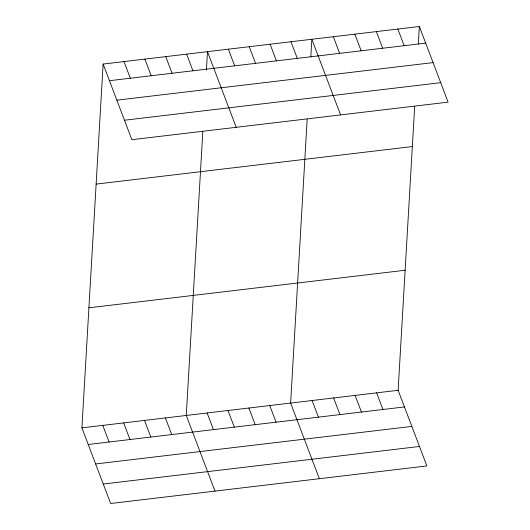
<?xml version="1.0" encoding="UTF-8"?>
<svg xmlns="http://www.w3.org/2000/svg" width="530" height="530" viewBox="0 0 530 530"><rect width="100%" height="100%" fill="white"/><g stroke="black" fill="none" stroke-linecap="round" stroke-linejoin="round"><path stroke-width="0.79" d="M414.685 106.537L398.129 390.299L426.869 465.943L110.644 503.5L81.912 427.856L103.131 64.057L419.356 26.5L448.089 102.144L131.871 139.701L103.131 64.057M202.818 131.698L186.262 415.46L214.994 491.105M206.415 70.073L207.488 51.662L236.221 127.306M307.168 119.303L290.619 403.065L319.351 478.709M310.812 56.876L311.839 39.273L340.578 114.917M418.329 44.109L419.356 26.5M109.452 80.699L425.676 43.135M116.852 100.17L433.076 62.613M124.47 120.23L440.695 82.673M96.129 184.109L412.353 146.552M88.914 307.804L405.139 270.247M81.912 427.856L398.129 390.299M88.232 444.491L404.45 406.934M95.625 463.962L411.85 426.405M103.244 484.029L419.468 446.472M397.851 29.057L404.171 45.693M376.353 31.608L382.673 48.243M354.848 34.165L361.168 50.8M333.344 36.716L339.664 53.351M290.97 41.751L297.29 58.386M270.101 44.229L276.421 60.864M249.226 46.706L255.546 63.342M376.631 392.849L382.951 409.491M228.357 49.184L234.677 65.826M355.126 395.406L361.447 412.042M333.622 397.957L339.942 414.599M186.613 54.146L192.933 70.781M312.117 400.514L318.437 417.15M165.744 56.624L172.065 73.259M144.875 59.102L151.196 75.737M269.743 405.543L276.064 422.185M124.007 61.579L130.32 78.215M248.875 408.027L255.195 424.662M228.006 410.505L234.326 427.14M207.131 412.983L213.451 429.618M165.393 417.938L171.713 434.58M144.518 420.416L150.838 437.058M123.649 422.9L129.969 439.536M102.78 425.378L109.1 442.013"/></g></svg>
